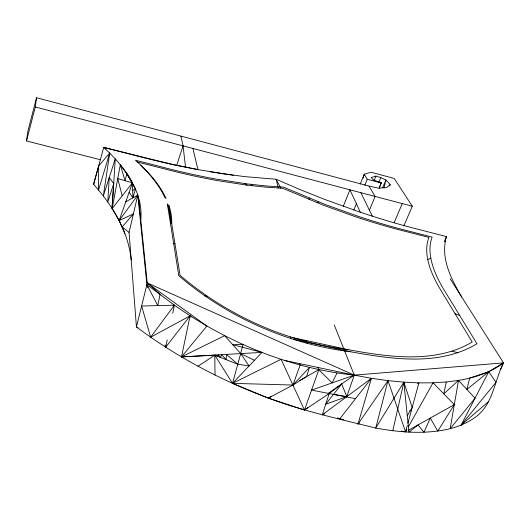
<?xml version="1.0" encoding="UTF-8"?>
<svg xmlns="http://www.w3.org/2000/svg" width="530" height="530" viewBox="0 0 530 530"><rect width="100%" height="100%" fill="white"/><g stroke="black" fill="none" stroke-linecap="round" stroke-linejoin="round"><path stroke-width="0.79" d="M98.673 165.95L93.572 184.44L103.734 147.406L109.717 153.09L98.673 165.95L98.52 190.078C109.438 203.056 118.773 217.519 124.841 233.412A588.638 231.882 5.1 0 1 131.208 259.938M111.929 208.105L113.725 183.579L109.259 177.523L107.789 202.003L113.725 183.579M100.342 159.709L26.5 140.96L35.311 106.967L36.537 97.732L369.012 186.09L378.559 188.15L386.595 187.56L390.212 184.573L385.886 180.014L380.805 177.61L375.902 176.086L371.166 177.563L373.246 179.836L381.222 182.83L379.149 188.349M26.5 140.96L27.911 131.069L36.537 97.732M109.717 153.09L103.317 195.994L115.255 158.881L109.717 153.09L98.52 190.078L93.658 184.321M450.175 278.793L503.5 362.878C490.475 372.802 474.429 377.645 458.49 380.414L450.162 428.724C425.723 434.507 400.229 432.533 375.743 428.081C345.858 420.654 315.787 413.784 286.412 404.45C232.862 386.502 181.763 360.744 136.435 326.95L129.068 232.398L137.787 195.126C133.149 181.512 124.822 169.494 115.255 158.881L112.174 208.515L119.137 220.586L124.841 233.412M120.323 164.757L112.174 208.515L132.48 182.83L126.869 173.84L125.007 180.67L120.323 164.757L128.962 176.742M164.976 344.844L165.685 347.223L167.195 339.942M172.734 313.256L174.416 305.174L146.903 284.676L137.787 195.126L125.776 201.804M458.49 380.414L446.273 381.984L443.815 393.876L458.49 380.414L475.039 398.202L450.162 428.724C460.225 425.988 469.977 421.834 478.06 415.116C493.331 401.919 494.821 380.01 503.5 362.878L354.272 375.147C289.519 368.363 227.43 342.539 174.416 305.174L141.623 306.022L150.639 337.206L190.065 315.867L190.932 317.245M138.476 197.584L147.247 282.96L206.859 326.082L181.498 356.915L224.601 335.675L240.713 353.596L249.04 365.992L237.712 364.196L214.802 355.199L181.498 356.915L190.065 315.867L165.685 347.223M392.796 430.777L403.84 382.163L418.885 382.885L433.05 382.819L446.273 381.984M384.065 187.931L385.886 180.014L382.773 187.521M308.997 199.499L309.308 198.167M407.272 415.792L412.201 407.457L403.84 382.163L387.993 380.639L371.437 378.301L354.272 375.147L147.247 282.96L160.093 294.15L157.788 305.605L146.903 284.676L136.435 326.95L137.946 327.633M401.501 431.075L405.563 431.877L387.993 380.639L375.743 428.081L403.84 382.163L408.948 432.175L418.018 424.927L423.993 432.268L430.294 418.071L437.78 431.102L454.309 404.662L433.05 382.819L408.392 426.829M254.446 360.314L240.713 353.596L232.511 383.349L268.332 398.109L304.439 410.041L329.216 393.538L341.724 383.932L346.772 396.632L325.725 404.244L341.724 383.932M240.368 354.411L243.058 344.493L232.683 344.659L261.972 352.404L232.511 383.349L214.802 355.199L197.981 366.21M407.272 425.577L405.563 431.877L406.775 429.717M407.915 423.212L418.885 382.885L417.514 383.806M363.163 178.113L364.256 174.204L371.172 172.237L394.24 178.464L412.307 206.23L403.84 225.879M129.115 192.344L132.897 197.842L135.428 188.958L126.147 172.568M359.36 423.159L357.995 424.086L371.437 378.301L322.273 414.844L329.216 393.538M176.662 165.493L183.035 145.863L180.922 136.104M334.231 324.903L354.272 375.147L346.772 396.632L333.688 394.413M129.068 232.398L122.185 226.959L133.388 213.915L119.137 220.586L132.48 182.83L117.753 178.577L122.178 195.861M271.168 396.513L268.332 398.109L292.931 385.045L309.513 367.389L306.605 376.572L292.931 385.045L232.511 383.349L281.092 359.3L304.439 410.041L318.848 369.682L317.861 367.449M292.931 385.045L300.139 365.084L299.616 363.593M343.261 206.415L349.933 189.806L360.367 212.252L372.358 216.18A240.428 64.766 21 0 0 418.912 229.497L446.538 236.605C439.993 257.746 451.315 279.264 461.769 297.078M360.267 184.042L364.256 174.204L367.25 179.259L381.348 183.029M353.828 209.979L356.584 203.209M364.766 185.368L367.25 179.259M374.054 180.597L375.902 176.086M378.639 182.863L380.805 177.61M369.231 210.642L375.101 196.431L369.012 186.09M379.341 187.388L381.222 182.83M389.583 186.083L390.212 184.573M394.181 222.554L402.257 203.586M500.433 369.602L503.5 362.878L488.786 371.662L466.884 389.437L469.673 378.148L488.786 371.662L495.981 382.382L461.047 425.212L488.786 371.662M444.816 240.408L446.339 236.552M336.974 373.047L332.091 382.912L318.848 369.682L299.516 380.56M357.995 424.086L387.993 380.639M119.137 220.586L137.787 195.126L139.529 201.307A371.709 138.926 10 0 1 140.761 219.811M150.639 337.206L174.416 305.174M337.531 417.812L339.79 418.833L371.437 378.301M192.907 148.46L197.935 169.6L172.965 164.578L103.734 147.406L134.13 155.224A269.869 74.492 17.5 0 0 172.965 164.578L197.935 169.6L221.964 173.515M461.047 425.212L488.574 401.608M304.439 410.041L307.824 407.669M328.163 393.426L354.272 375.147L285.113 360.526M408.332 430.333L454.309 404.662M132.685 190.297L135.428 188.958M317.019 202.718L318.702 201.937M322.273 414.844L324.559 413.93M427.743 259.442L430.844 258.229M354.272 375.147L311.56 390.093L355.531 398.679M409.663 410.743L411.307 410.558M181.498 356.915L261.972 352.404M173.694 243.687L174.973 243.793M221.891 173.608L244.641 176.616L276.137 179.253L299.92 189.535L324.062 199.187L360.367 212.252M137.23 161.922L162.77 168.454A234.73 67.582 17.8 0 0 216.518 180.439L246.51 185.083L265.232 187.103L282.775 188.282L323.823 205.382L354.908 216.558A211.424 59.3 21.1 0 0 405.152 231.312L428.962 237.394C425.014 247.245 426.796 258.276 430.102 268.034A335.046 100.018 28.3 0 0 439.741 288.406L472.223 342.029C434.938 364.05 388.662 357.028 348.17 349.674C286.564 342.115 227.231 315.628 180.081 275.322L168.672 204.911L169.726 208.065A291.242 111.724 12 0 1 171.707 223.627M140.794 165.208C150.421 174.668 159.212 185.295 164.856 197.65L166.089 198.445C159.099 183.459 147.605 171.15 135.422 160.219L161.431 166.884A238.315 68.211 17.8 0 0 216.147 179.1L246.669 183.85L265.702 185.924L283.537 187.136L325.281 204.52L356.889 215.882A214.445 59.777 21.1 0 0 407.961 230.888L432.142 237.076C428.207 247.126 430.128 258.335 433.547 268.24A342.267 101.369 28.3 0 0 443.497 288.996L476.993 343.765C439.125 366.442 391.902 359.227 350.668 351.774C287.671 344.096 226.992 316.986 178.809 275.732L167.347 203.911L168.407 207.117A298.436 114.155 11.8 0 1 170.388 222.964M210.052 171.727L233.425 175.238M339.79 418.833L343.851 419.641M292.375 337.497L348.17 349.674M293.633 339.352L350.668 351.774M204.633 295.833L207.68 296.515M451.997 351.324L458.218 352.715M35.311 106.967L412.307 206.23M455.071 313.714L459.715 315.516M247.126 185.156L244.827 183.599M215.299 355.02L217.644 356.319L218.227 354.855L220.493 357.432L221.586 354.669L226.204 359.678L226.409 354.398L237.712 364.196M251.114 184.374L252.26 185.758M280.781 188.17L276.137 179.253L278.25 188.031M360.857 192.681L372.358 216.18M305.942 340.459L307.274 343.466M290.268 336.848L290.844 338.498M146.903 284.676L147.857 287.843M183.035 145.863L185.56 167.215M132.48 182.83L132.897 197.842M214.802 355.199L215.021 375.048M445.472 240.189L444.763 241.68L445.472 240.189"/></g></svg>
